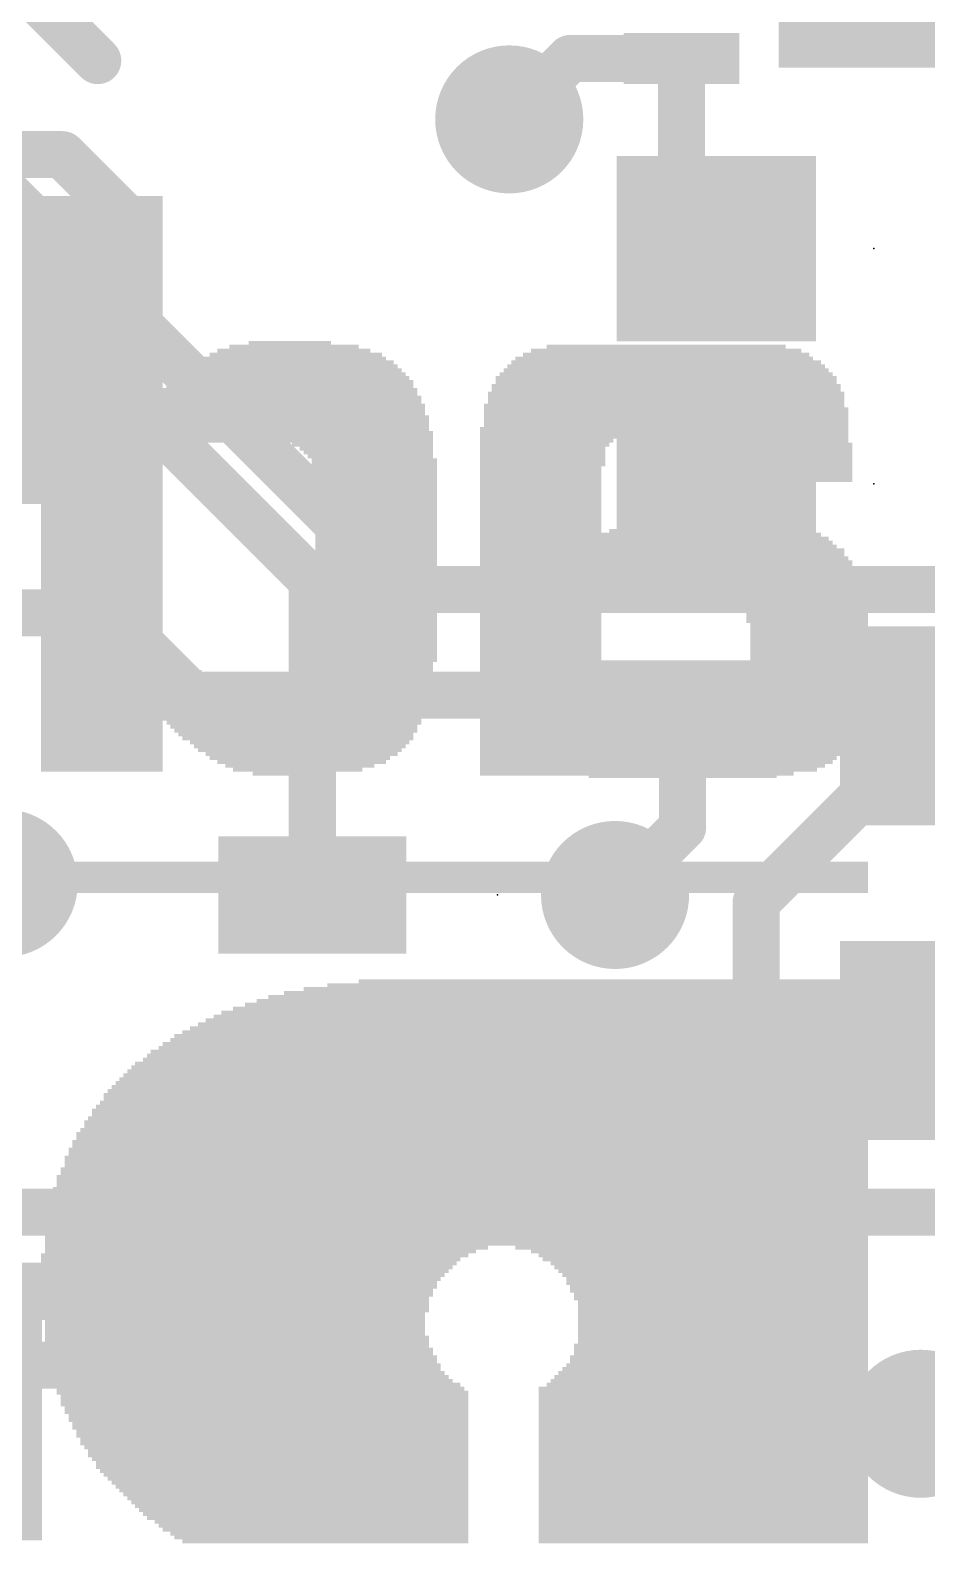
# Model space of a CAD drawing. Extents: x -25.4 to 25.4, y -25.4 to 25.5.
# Drawn here: x 2.94 to 7.78, y -12.58 to -4.41 of the extents above; entities that cross this region are included whole.
import ezdxf

# ---------------------------------------------------------------- set-up
doc = ezdxf.new("R2010")
doc.units = 0
for name, color, linetype in [('1', 12, 'CONTINUOUS'), ('16', 132, 'CONTINUOUS'), ('18', 110, 'CONTINUOUS'), ('20', 53, 'CONTINUOUS'), ('204', 40, 'CONTINUOUS'), ('23', 53, 'CONTINUOUS')]:
    doc.layers.add(name, color=color, linetype=linetype)

# ---------------------------------------------------------------- blocks, each defined once
blk = doc.blocks.new('RECT')
blk.add_solid([(-0.5, -0.5), (0.5, -0.5), (-0.5, 0.5), (0.5, 0.5)])
blk = doc.blocks.new('ROUNDV')
at = {"const_width": 0.5}
blk.add_lwpolyline([(0, -0.25, 1), (0, 0.25, 1), (0, -0.25)], format="xyb", dxfattribs=at)

msp = doc.modelspace()

# ---------------------------------------------------------------- linework, layer by layer
at = {"layer": '1'}
for points, const_width in [([(7.1205, -18.6055, 0.6745), (7.9375, 18.542)], 0.6096), ([(0, -20.32, 0.4142), (20.32, 0)], 0.254), ([(3.2571, -4.6169, 1), (3.3469, -4.5271)], 0.127), ([(5.854, -4.4965, 1), (5.854, -4.6235)], 0.127), ([(5.8989, -4.6049, 1), (5.8091, -4.5151)], 0.127), ([(6.518, -4.56, 1), (6.391, -4.56)], 0.127), ([(6.4545, -4.6235, 1), (6.4545, -4.4965)], 0.127), ([(5.4796, -4.8446, 1), (5.5694, -4.9344)], 0.127), ([(3.1564, -5.0351, 1), (3.0666, -5.1249)], 0.127), ([(3.1115, -5.1435, 1), (3.1115, -5.0165)], 0.127), ([(3.4925, -5.3975, 1), (3.3655, -5.3975)], 0.127), ([(3.3841, -5.4424, 1), (3.4739, -5.3526)], 0.127), ([(6.4994, -5.3546, 1), (6.4096, -5.4444)], 0.127), ([(6.391, -5.3995, 1), (6.518, -5.3995)], 0.127), ([(6.5609, -5.4161, 1), (6.4711, -5.5059)], 0.127), ([(6.5629, -5.4181, 1), (6.4731, -5.5079)], 0.127), ([(6.5981, -5.6329, 1), (6.6879, -5.5431)], 0.127), ([(6.5981, -5.6329, 1), (6.6879, -5.5431)], 0.127), ([(6.5981, -5.6329, 1), (6.6879, -5.5431)], 0.127), ([(3.4739, -6.3051, 1), (3.3841, -6.3949)], 0.127), ([(3.3655, -6.35, 1), (3.4925, -6.35)], 0.127), ([(4.5245, -7.382, 1), (4.3975, -7.382)], 0.127), ([(4.4161, -7.4269, 1), (4.5059, -7.3371)], 0.127), ([(6.5245, -8.1305, 1), (6.3975, -8.1305)], 0.127), ([(7.8554, -8.2119, 1), (7.7656, -8.1221)], 0.127), ([(6.3975, -8.7155, 1), (6.5245, -8.7155)], 0.127), ([(6.5059, -8.7604, 1), (6.4161, -8.6706)], 0.127), ([(2.794, -9.1186, 1), (2.794, -8.9154)], 0.2032), ([(4.3629, -8.8926, 1), (4.2731, -8.9824)], 0.127), ([(4.4161, -9.1254, 1), (4.5059, -9.0356)], 0.127), ([(6.0511, -9.0356, 1), (6.1409, -9.1254)], 0.127), ([(4.3975, -9.0805, 1), (4.5245, -9.0805)], 0.127), ([(6.9215, -9.1195, 1), (6.7945, -9.1195)], 0.127), ([(6.8131, -9.0746, 1), (6.9029, -9.1644)], 0.127), ([(6.9029, -9.6334, 1), (6.8131, -9.5436)], 0.127), ([(6.7945, -9.5885, 1), (6.9215, -9.5885)], 0.127), ([(6.6065, -9.9035, 1), (6.4795, -9.9035)], 0.127), ([(6.4981, -9.8586, 1), (6.5879, -9.9484)], 0.127), ([(7.8105, -9.8035, 1), (7.8105, -9.9305)], 0.127), ([(6.5879, -9.9934, 1), (6.4981, -9.9036)], 0.127), ([(6.4161, -9.9856, 1), (6.5059, -10.0754)], 0.127), ([(6.4795, -9.9485, 1), (6.6065, -9.9485)], 0.127), ([(3.6195, -11.684, 1), (3.6195, -11.557)], 0.127)]:
    msp.add_lwpolyline(points, format="xyb", dxfattribs=dict(at, const_width=const_width))
for points, const_width in [([(2.6035, -3.8735), (3.302, -4.572)], 0.254), ([(5.854, -4.56), (5.5245, -4.8895)], 0.254), ([(6.4545, -4.56), (5.854, -4.56)], 0.254), ([(6.4545, -4.56), (6.4545, -5.3995)], 0.254), ([(3.1115, -5.08), (-2.794, -5.08)], 0.254), ([(3.429, -5.3975), (3.1115, -5.08)], 0.254), ([(3.429, -6.35), (3.429, -5.3975)], 0.254), ([(6.4545, -5.3995), (6.643, -5.588)], 0.254), ([(6.516, -5.461), (6.643, -5.588)], 0.254), ([(6.518, -5.463), (6.643, -5.588)], 0.254), ([(3.429, -6.35), (4.461, -7.382)], 0.254), ([(4.461, -7.382), (4.461, -9.0805)], 0.254), ([(6.461, -8.1305), (6.461, -8.7155)], 0.254), ([(6.858, -9.1195), (7.8105, -8.167)], 0.254), ([(6.461, -8.7155), (6.096, -9.0805)], 0.254), ([(2.5, -9.017), (2.794, -9.017)], 0.4064), ([(4.318, -8.9375), (4.461, -9.0805)], 0.254), ([(6.858, -9.5885), (6.858, -9.1195)], 0.254), ([(6.543, -9.9035), (6.858, -9.5885)], 0.254), ([(6.543, -9.9035), (6.543, -9.9485)], 0.254), ([(7.8105, -9.867), (8.9925, -9.867)], 0.254), ([(6.543, -9.9485), (6.461, -10.0305)], 0.254), ([(2.6965, -11.6205), (3.6195, -11.6205)], 0.254)]:
    msp.add_lwpolyline(points, dxfattribs=dict(at, const_width=const_width))
at = {"layer": '16'}
for points, const_width in [([(0, -20.32, 0.4142), (20.32, 0)], 0.254), ([(4.953, -7.366, 1), (4.953, -7.493)], 0.127), ([(4.9081, -7.4744, 1), (4.9979, -7.3846)], 0.127), ([(3.4104, -7.5116, 1), (3.3206, -7.6014)], 0.127), ([(3.3655, -7.62, 1), (3.3655, -7.493)], 0.127), ([(3.81, -7.9375, 1), (3.81, -8.0645)], 0.127), ([(3.7651, -8.0459, 1), (3.8549, -7.9561)], 0.127)]:
    msp.add_lwpolyline(points, format="xyb", dxfattribs=dict(at, const_width=const_width))
at = {"layer": '16', "const_width": 0.254}
for points in [[(4.953, -7.4295), (1.397, -3.8735)], [(4.953, -7.4295), (10.7315, -7.4295)], [(3.3655, -7.5565), (0.254, -7.5565)], [(3.3655, -7.5565), (3.81, -8.001)], [(3.81, -8.001), (11.1829, -8.001)], [(-2.4765, -10.795), (10.922, -10.795)]]:
    msp.add_lwpolyline(points, dxfattribs=at)
at = {"layer": '20', "const_width": 0.0254}
msp.add_lwpolyline([(-3.4925, 25.146, 14.4823), (3.4925, 25.146)], format="xyb", dxfattribs=at)
at = {"layer": '23'}
for p in [(7.493, -5.588), (7.493, -6.858), (5.461, -9.0805)]:
    msp.add_point(p, dxfattribs=at)

# ---------------------------------------------------------------- block references
at = {"layer": '1'}
for p, xscale, yscale, rotation in [((7.4295, -3.81), 0.9, 1.6, 180), ((6.4545, -4.56), 0.275, 0.625, 90), ((6.461, -8.1305), 0.635, 1.016, 90), ((4.461, -9.0805), 0.635, 1.016, 90), ((6.461, -10.0305), 0.635, 1.016, 90)]:
    msp.add_blockref('RECT', p, dxfattribs=dict(at, xscale=xscale, yscale=yscale, rotation=rotation))
at = {"layer": '1', "xscale": 1.075}
for p, rotation in [((6.643, -5.588), 180), ((6.643, -6.858), 180), ((7.8105, -8.167), 270), ((7.8105, -9.867), 270)]:
    msp.add_blockref('RECT', p, dxfattribs=dict(at, rotation=rotation))
at = {"layer": '1', "yscale": 1.5}
for p in [(2.5, -6.217), (2.5, -11.817)]:
    msp.add_blockref('RECT', p, dxfattribs=at)
at = {"layer": '18', "xscale": 0.8001, "yscale": 0.8001}
for p in [(5.5245, -4.8895), (5.5245, -4.8895), (2.794, -9.017), (2.794, -9.017), (6.096, -9.0805), (6.096, -9.0805), (3.6195, -11.6205), (3.6195, -11.6205), (7.747, -11.938), (7.747, -11.938)]:
    msp.add_blockref('ROUNDV', p, dxfattribs=at)
at = {"layer": '204', "yscale": 0.0212, "rotation": 180}
for p, xscale in [((3.3241, -5.3136), 0.6561), ((3.3241, -5.3348), 0.6561), ((3.3241, -5.356), 0.6561), ((3.3241, -5.3771), 0.6561), ((3.3241, -5.3983), 0.6561), ((3.3241, -5.4195), 0.6561), ((3.3241, -5.4406), 0.6561), ((3.3241, -5.4618), 0.6561), ((3.3241, -5.483), 0.6561), ((3.3241, -5.5041), 0.6561), ((3.3241, -5.5253), 0.6561), ((3.3241, -5.5465), 0.6561), ((3.3241, -5.5676), 0.6561), ((3.3241, -5.5888), 0.6561), ((3.3241, -5.61), 0.6561), ((3.3241, -5.6311), 0.6561), ((3.3241, -5.6523), 0.6561), ((3.3241, -5.6735), 0.6561), ((3.3241, -5.6946), 0.6561), ((3.3241, -5.7158), 0.6561), ((3.3241, -5.737), 0.6561), ((3.3241, -5.7581), 0.6561), ((3.3241, -5.7793), 0.6561), ((3.3241, -5.8005), 0.6561), ((3.3241, -5.8216), 0.6561), ((3.3241, -5.8428), 0.6561), ((3.3241, -5.8639), 0.6561), ((3.3241, -5.8851), 0.6561), ((3.3241, -5.9063), 0.6561), ((3.3241, -5.9274), 0.6561), ((3.3241, -5.9486), 0.6561), ((3.3241, -5.9698), 0.6561), ((3.3241, -5.9909), 0.6561), ((3.3241, -6.0121), 0.6561), ((3.3241, -6.0333), 0.6561), ((3.3241, -6.0544), 0.6561), ((3.3241, -6.0756), 0.6561), ((3.3241, -6.0968), 0.6561), ((3.3241, -6.1179), 0.6561), ((4.3612, -6.1179), 0.6985), ((4.34, -6.0968), 0.4445), ((6.3719, -6.1179), 1.2911), ((3.3241, -6.1391), 0.6561), ((3.3241, -6.1603), 0.6561), ((3.3241, -6.1814), 0.6561), ((3.3241, -6.2026), 0.6561), ((4.3718, -6.2026), 1.0583), ((4.3612, -6.1814), 0.9948), ((4.3718, -6.1603), 0.9313), ((4.3612, -6.1391), 0.8255), ((6.3719, -6.2026), 1.6721), ((6.3613, -6.1814), 1.6086), ((6.3719, -6.1603), 1.5451), ((6.3719, -6.1391), 1.4604), ((3.3241, -6.2238), 0.6561), ((3.3241, -6.2449), 0.6561), ((3.3241, -6.2661), 0.6561), ((3.3241, -6.2873), 0.6561), ((4.3506, -6.2873), 1.27), ((4.3612, -6.2661), 1.2065), ((4.3612, -6.2449), 1.1641), ((4.3612, -6.2238), 1.1218), ((6.3719, -6.2873), 1.8414), ((6.3719, -6.2661), 1.7991), ((6.3719, -6.2449), 1.7568), ((6.3719, -6.2238), 1.7144), ((4.0119, -6.3508), 2.0319), ((4.0119, -6.3719), 2.0319), ((3.3241, -6.3084), 0.6561), ((3.3241, -6.3296), 0.6561), ((4.34, -6.3296), 1.3335), ((4.3506, -6.3084), 1.3123), ((6.3719, -6.3719), 1.9261), ((6.3719, -6.3296), 1.8838), ((6.3719, -6.3508), 1.8838), ((6.3719, -6.3084), 1.8414), ((4.0225, -6.3931), 2.0531), ((4.0225, -6.4143), 2.0531), ((4.0331, -6.4354), 2.0742), ((4.0331, -6.4566), 2.0742), ((6.3613, -6.4354), 1.9473), ((6.3719, -6.4566), 1.9684), ((6.3719, -6.3931), 1.9261), ((6.3719, -6.4143), 1.9261), ((4.0331, -6.4778), 2.0742), ((4.0437, -6.4989), 2.0954), ((4.0437, -6.5201), 2.0954), ((4.0437, -6.5413), 2.0954), ((6.3719, -6.4778), 1.9684), ((6.3719, -6.4989), 1.9684), ((6.3719, -6.5201), 1.9684), ((6.3719, -6.5413), 1.9684), ((4.0437, -6.5624), 2.0954), ((4.0543, -6.5836), 2.1166), ((4.0543, -6.6048), 2.1166), ((4.0543, -6.6259), 2.1166), ((6.3613, -6.5624), 1.9896), ((6.3613, -6.5836), 1.9896), ((5.7687, -6.6048), 0.8043), ((5.7264, -6.6259), 0.7196), ((6.9752, -6.6048), 0.762), ((7.0175, -6.6259), 0.6773), ((3.4193, -6.6471), 0.8466), ((3.3875, -6.6682), 0.7831), ((3.3558, -6.6894), 0.7196), ((4.7316, -6.6471), 0.762), ((4.7527, -6.6682), 0.7196), ((4.7633, -6.6894), 0.6985), ((5.7052, -6.6682), 0.6773), ((5.7052, -6.6894), 0.6773), ((5.7158, -6.6471), 0.6985), ((7.0387, -6.6471), 0.6773), ((7.0492, -6.6682), 0.6561), ((7.0492, -6.6894), 0.6561), ((3.3346, -6.7106), 0.6773), ((3.3241, -6.7317), 0.6561), ((3.3241, -6.7529), 0.6561), ((3.3241, -6.7741), 0.6561), ((4.7739, -6.7106), 0.6773), ((4.7951, -6.7317), 0.6773), ((4.7951, -6.7529), 0.6773), ((4.7951, -6.7741), 0.6773), ((5.7052, -6.7106), 0.6773), ((5.7052, -6.7317), 0.6773), ((5.7052, -6.7529), 0.6773), ((5.6946, -6.7741), 0.6561), ((7.0598, -6.7106), 0.635), ((7.0598, -6.7317), 0.635), ((7.0598, -6.7529), 0.635), ((7.0598, -6.7741), 0.635), ((3.3241, -6.7952), 0.6561), ((3.3241, -6.8164), 0.6561), ((3.3241, -6.8376), 0.6561), ((3.3241, -6.8587), 0.6561), ((4.7951, -6.7952), 0.6773), ((4.8057, -6.8164), 0.6561), ((4.8057, -6.8376), 0.6561), ((4.8057, -6.8587), 0.6561), ((5.6946, -6.7952), 0.6561), ((5.6946, -6.8164), 0.6561), ((5.6946, -6.8376), 0.6561), ((5.6946, -6.8587), 0.6561), ((7.0598, -6.7952), 0.635), ((7.0598, -6.8164), 0.635), ((7.0598, -6.8376), 0.635), ((3.3241, -6.8799), 0.6561), ((3.3241, -6.9011), 0.6561), ((3.3241, -6.9222), 0.6561), ((3.3241, -6.9434), 0.6561), ((4.8057, -6.8799), 0.6561), ((4.8057, -6.9011), 0.6561), ((4.8057, -6.9222), 0.6561), ((4.8057, -6.9434), 0.6561), ((5.6946, -6.8799), 0.6561), ((5.6946, -6.9011), 0.6561), ((5.6946, -6.9222), 0.6561), ((5.6946, -6.9434), 0.6561), ((3.3241, -6.9646), 0.6561), ((3.3241, -6.9857), 0.6561), ((3.3241, -7.0069), 0.6561), ((3.3241, -7.0281), 0.6561), ((4.8057, -6.9646), 0.6561), ((4.8057, -6.9857), 0.6561), ((4.8057, -7.0069), 0.6561), ((4.8057, -7.0281), 0.6561), ((5.6946, -6.9646), 0.6561), ((5.6946, -6.9857), 0.6561), ((5.6946, -7.0069), 0.6561), ((5.6946, -7.0281), 0.6561), ((3.3241, -7.0492), 0.6561), ((3.3241, -7.0704), 0.6561), ((3.3241, -7.0916), 0.6561), ((3.3241, -7.1127), 0.6561), ((4.8057, -7.0492), 0.6561), ((4.8057, -7.0704), 0.6561), ((4.8057, -7.0916), 0.6561), ((4.8057, -7.1127), 0.6561), ((5.6946, -7.0492), 0.6561), ((5.6946, -7.0704), 0.6561), ((5.6946, -7.0916), 0.6561), ((5.6946, -7.1127), 0.6561), ((6.6153, -7.1127), 1.1006), ((6.6365, -7.0916), 0.889), ((6.6577, -7.0704), 0.5503), ((3.3241, -7.1339), 0.6561), ((3.3241, -7.1551), 0.6561), ((3.3241, -7.1762), 0.6561), ((3.3241, -7.1974), 0.6561), ((4.8057, -7.1339), 0.6561), ((4.8057, -7.1551), 0.6561), ((4.8057, -7.1762), 0.6561), ((4.8057, -7.1974), 0.6561), ((6.3084, -7.1551), 1.8838), ((6.2873, -7.1339), 1.8414), ((6.319, -7.1762), 1.9049), ((6.3296, -7.1974), 1.9261), ((3.3241, -7.2186), 0.6561), ((3.3241, -7.2397), 0.6561), ((3.3241, -7.2609), 0.6561), ((4.8057, -7.2186), 0.6561), ((4.8057, -7.2397), 0.6561), ((4.8057, -7.2609), 0.6561), ((6.3613, -7.2609), 1.9896), ((6.3508, -7.2186), 1.9684), ((6.3508, -7.2397), 1.9684), ((3.3241, -7.2821), 0.6561), ((3.3241, -7.3032), 0.6561), ((3.3241, -7.3244), 0.6561), ((3.3241, -7.3456), 0.6561), ((4.8057, -7.2821), 0.6561), ((4.8057, -7.3032), 0.6561), ((4.8057, -7.3244), 0.6561), ((4.8057, -7.3456), 0.6561), ((6.3719, -7.2821), 2.0108), ((6.3719, -7.3032), 2.0108), ((6.3825, -7.3244), 2.0319), ((6.3825, -7.3456), 2.0319), ((3.3241, -7.3667), 0.6561), ((3.3241, -7.3879), 0.6561), ((3.3241, -7.4091), 0.6561), ((3.3241, -7.4302), 0.6561), ((4.8057, -7.3667), 0.6561), ((4.8057, -7.3879), 0.6561), ((4.8057, -7.4091), 0.6561), ((4.8057, -7.4302), 0.6561), ((6.3931, -7.3667), 2.0531), ((6.3931, -7.3879), 2.0531), ((6.3931, -7.4091), 2.0531), ((6.4037, -7.4302), 2.0743), ((3.3241, -7.4514), 0.6561), ((3.3241, -7.4726), 0.6561), ((3.3241, -7.4937), 0.6561), ((3.3241, -7.5149), 0.6561), ((4.8057, -7.4514), 0.6561), ((4.8057, -7.4726), 0.6561), ((4.8057, -7.4937), 0.6561), ((4.8057, -7.5149), 0.6561), ((6.4037, -7.4514), 2.0743), ((5.6946, -7.4726), 0.6561), ((5.6946, -7.4937), 0.6561), ((5.6946, -7.5149), 0.6561), ((7.0281, -7.4726), 0.8255), ((7.081, -7.4937), 0.7196), ((7.1021, -7.5149), 0.6773), ((3.3241, -7.536), 0.6561), ((3.3241, -7.5572), 0.6561), ((3.3241, -7.5784), 0.6561), ((3.3241, -7.5995), 0.6561), ((4.8057, -7.536), 0.6561), ((4.8057, -7.5572), 0.6561), ((4.8057, -7.5784), 0.6561), ((4.8057, -7.5995), 0.6561), ((5.6946, -7.536), 0.6561), ((5.6946, -7.5572), 0.6561), ((5.6946, -7.5784), 0.6561), ((5.6946, -7.5995), 0.6561), ((7.1127, -7.536), 0.6561), ((7.1339, -7.5572), 0.6561), ((7.1339, -7.5784), 0.6561), ((7.1339, -7.5995), 0.6561), ((3.3241, -7.6207), 0.6561), ((3.3241, -7.6419), 0.6561), ((3.3241, -7.663), 0.6561), ((3.3241, -7.6842), 0.6561), ((4.8057, -7.6207), 0.6561), ((4.8057, -7.6419), 0.6561), ((4.8057, -7.663), 0.6561), ((4.8057, -7.6842), 0.6561), ((5.6946, -7.6207), 0.6561), ((5.6946, -7.6419), 0.6561), ((5.6946, -7.663), 0.6561), ((5.6946, -7.6842), 0.6561), ((7.1445, -7.6207), 0.635), ((7.1445, -7.6419), 0.635), ((7.1445, -7.663), 0.635), ((7.1445, -7.6842), 0.635), ((3.3241, -7.7054), 0.6561), ((3.3241, -7.7265), 0.6561), ((3.3241, -7.7477), 0.6561), ((3.3241, -7.7689), 0.6561), ((4.7951, -7.7265), 0.6773), ((4.7951, -7.7477), 0.6773), ((4.7951, -7.7689), 0.6773), ((4.8057, -7.7054), 0.6561), ((5.6946, -7.7054), 0.6561), ((5.6946, -7.7265), 0.6561), ((5.6946, -7.7477), 0.6561), ((5.6946, -7.7689), 0.6561), ((7.1445, -7.7054), 0.635), ((7.1445, -7.7265), 0.635), ((7.1445, -7.7477), 0.635), ((7.1445, -7.7689), 0.635), ((3.3241, -7.79), 0.6561), ((3.3452, -7.8112), 0.6985), ((3.3664, -7.8324), 0.7408), ((4.7633, -7.8324), 0.6985), ((4.7845, -7.79), 0.6985), ((4.7845, -7.8112), 0.6985), ((5.6946, -7.79), 0.6561), ((5.6946, -7.8112), 0.6561), ((5.6946, -7.8324), 0.6561), ((7.1339, -7.8324), 0.6561), ((7.1445, -7.79), 0.635), ((7.1445, -7.8112), 0.635), ((3.3981, -7.8535), 0.8043), ((3.4299, -7.8747), 0.8678), ((4.0543, -7.8959), 2.1166), ((4.0543, -7.917), 2.1166), ((4.7316, -7.8747), 0.762), ((4.7527, -7.8535), 0.7196), ((5.7158, -7.8535), 0.6985), ((5.737, -7.8747), 0.7408), ((5.7687, -7.8959), 0.8043), ((5.7899, -7.917), 0.8466), ((7.1233, -7.917), 0.6773), ((7.1339, -7.8535), 0.6561), ((7.1339, -7.8747), 0.6561), ((7.1339, -7.8959), 0.6561), ((4.0543, -7.9382), 2.1166), ((4.0543, -7.9594), 2.1166), ((4.0437, -7.9805), 2.0954), ((4.0437, -8.0017), 2.0954), ((5.8322, -7.9382), 0.9313), ((6.4143, -7.9594), 2.0954), ((6.4143, -7.9805), 2.0954), ((6.4143, -8.0017), 2.0954), ((7.1021, -7.9382), 0.7196), ((4.0437, -8.0229), 2.0954), ((4.0437, -8.044), 2.0954), ((4.0331, -8.0652), 2.0742), ((4.0331, -8.0864), 2.0742), ((6.4037, -8.0229), 2.0743), ((6.4037, -8.044), 2.0743), ((6.4037, -8.0652), 2.0743), ((6.4037, -8.0864), 2.0743), ((4.0225, -8.1287), 2.0531), ((4.0331, -8.1075), 2.0742), ((3.3241, -8.1499), 0.6561), ((3.3241, -8.171), 0.6561), ((4.3612, -8.1499), 1.3758), ((4.3612, -8.171), 1.3334), ((6.3931, -8.1499), 2.0531), ((6.3931, -8.171), 2.0531), ((6.4037, -8.1075), 2.0743), ((6.4037, -8.1287), 2.0743), ((3.3241, -8.1922), 0.6561), ((3.3241, -8.2134), 0.6561), ((3.3241, -8.2345), 0.6561), ((3.3241, -8.2557), 0.6561), ((4.3718, -8.1922), 1.3123), ((4.3718, -8.2134), 1.27), ((4.3823, -8.2345), 1.2488), ((4.3929, -8.2557), 1.1853), ((5.6946, -8.1922), 0.6561), ((5.6946, -8.2134), 0.6561), ((5.6946, -8.2345), 0.6561), ((5.6946, -8.2557), 0.6561), ((6.7317, -8.1922), 1.3758), ((6.7317, -8.2134), 1.3334), ((6.7529, -8.2345), 1.2911), ((6.7529, -8.2557), 1.2488), ((3.3241, -8.2768), 0.6561), ((3.3241, -8.298), 0.6561), ((3.3241, -8.3192), 0.6561), ((3.3241, -8.3403), 0.6561), ((4.3929, -8.2768), 1.143), ((4.3929, -8.298), 1.1006), ((4.4035, -8.3192), 1.0371), ((4.3929, -8.3403), 0.9736), ((5.6946, -8.2768), 0.6561), ((5.6946, -8.298), 0.6561), ((5.6946, -8.3192), 0.6561), ((5.6946, -8.3403), 0.6561), ((6.7529, -8.2768), 1.2065), ((6.7741, -8.298), 1.1641), ((6.7741, -8.3192), 1.1218), ((6.7741, -8.3403), 1.0371), ((3.3241, -8.3615), 0.6561), ((3.3241, -8.3827), 0.6561), ((3.3241, -8.4038), 0.6561), ((4.4035, -8.3615), 0.9101), ((4.3929, -8.3827), 0.8043), ((4.3823, -8.4038), 0.6985), ((5.6946, -8.3615), 0.6561), ((5.6946, -8.3827), 0.6561), ((5.6946, -8.4038), 0.6561), ((6.7741, -8.3615), 0.9948), ((6.7741, -8.3827), 0.9101), ((6.7847, -8.4038), 0.8043), ((4.3612, -8.425), 0.4445), ((5.6946, -8.425), 0.6561), ((6.7741, -8.425), 0.5715), ((0.2762, -8.9118), 14.3716), ((0.2762, -8.933), 14.3716), ((0.2762, -8.9542), 14.3716), ((0.2762, -8.9753), 14.3716), ((0.2762, -8.9965), 14.3716), ((0.2762, -9.0177), 14.3716), ((0.2762, -9.0388), 14.3716), ((0.2762, -9.06), 14.3716), ((6.0862, -9.5468), 2.7516), ((5.8428, -9.6315), 3.2384), ((5.8851, -9.6103), 3.1537), ((5.938, -9.5891), 3.0479), ((6.0015, -9.568), 2.9209), ((5.7158, -9.7161), 3.4924), ((5.7475, -9.695), 3.4289), ((5.7793, -9.6738), 3.3654), ((5.811, -9.6526), 3.3019), ((5.6311, -9.8008), 3.6617), ((5.6523, -9.7796), 3.6194), ((5.6735, -9.7585), 3.577), ((5.6946, -9.7373), 3.5347), ((5.557, -9.8855), 3.8098), ((5.5782, -9.8643), 3.7675), ((5.5888, -9.8431), 3.7464), ((5.61, -9.822), 3.704), ((5.5041, -9.9701), 3.9157), ((5.5147, -9.9489), 3.8945), ((5.5253, -9.9278), 3.8733), ((5.5465, -9.9066), 3.831), ((5.4512, -10.0548), 4.0215), ((5.4618, -10.0336), 4.0003), ((5.4724, -10.0124), 3.9792), ((5.483, -9.9913), 3.958), ((5.4195, -10.1183), 4.085), ((5.43, -10.0971), 4.0638), ((5.4406, -10.0759), 4.0427), ((5.3877, -10.2029), 4.1485), ((5.3983, -10.1606), 4.1273), ((5.3983, -10.1818), 4.1273), ((5.4089, -10.1394), 4.1062), ((5.356, -10.2876), 4.212), ((5.3666, -10.2453), 4.1908), ((5.3666, -10.2664), 4.1908), ((5.3771, -10.2241), 4.1697), ((5.3242, -10.3723), 4.2755), ((5.3348, -10.3511), 4.2543), ((5.3454, -10.3088), 4.2332), ((5.3454, -10.3299), 4.2332), ((5.3031, -10.4569), 4.3178), ((5.3136, -10.4146), 4.2967), ((5.3136, -10.4358), 4.2967), ((5.3242, -10.3934), 4.2755), ((5.2925, -10.4993), 4.339), ((5.2925, -10.5204), 4.339), ((5.2925, -10.5416), 4.339), ((5.3031, -10.4781), 4.3178), ((5.2713, -10.6051), 4.3813), ((5.2713, -10.6263), 4.3813), ((5.2819, -10.5628), 4.3602), ((5.2819, -10.5839), 4.3602), ((5.2607, -10.6686), 4.4025), ((5.2607, -10.6898), 4.4025), ((5.2713, -10.6474), 4.3813), ((5.2501, -10.7533), 4.4237), ((5.2501, -10.7744), 4.4237), ((5.2607, -10.7109), 4.4025), ((5.2607, -10.7321), 4.4025), ((5.2396, -10.8591), 4.4448), ((5.2501, -10.7956), 4.4237), ((5.2501, -10.8168), 4.4237), ((5.2501, -10.8379), 4.4237), ((5.2396, -10.8802), 4.4448), ((5.2396, -10.9014), 4.4448), ((5.2396, -10.9226), 4.4448), ((5.2396, -10.9437), 4.4448), ((4.1495, -11.0284), 2.3071), ((4.213, -10.9861), 2.3917), ((5.2396, -10.9649), 4.4448), ((4.1813, -11.0072), 2.3282), ((6.5095, -10.9861), 1.9049), ((6.5518, -11.0072), 1.8203), ((6.573, -11.0284), 1.7779), ((4.1178, -11.0707), 2.2436), ((4.1072, -11.0919), 2.2224), ((4.0966, -11.1131), 2.2012), ((4.1284, -11.0496), 2.2647), ((6.5836, -11.0496), 1.7568), ((6.6048, -11.0707), 1.7144), ((6.6153, -11.0919), 1.6933), ((6.6259, -11.1131), 1.6721), ((4.086, -11.1342), 2.1801), ((4.0754, -11.1554), 2.1589), ((4.0649, -11.1766), 2.1377), ((4.0649, -11.1977), 2.1377), ((6.6365, -11.1342), 1.6509), ((6.6471, -11.1554), 1.6298), ((6.6471, -11.1766), 1.6298), ((6.6577, -11.1977), 1.6086), ((4.0543, -11.2189), 2.1166), ((4.0543, -11.2401), 2.1166), ((4.0437, -11.2612), 2.0954), ((6.6577, -11.2189), 1.6086), ((6.6683, -11.2401), 1.5874), ((6.6683, -11.2612), 1.5874), ((4.0437, -11.2824), 2.0954), ((4.0437, -11.3036), 2.0954), ((4.0437, -11.3247), 2.0954), ((4.0331, -11.3459), 2.0742), ((6.6788, -11.2824), 1.5663), ((6.6788, -11.3036), 1.5663), ((6.6788, -11.3247), 1.5663), ((6.6788, -11.3459), 1.5663), ((4.0331, -11.3671), 2.0742), ((4.0437, -11.3882), 2.0531), ((4.0437, -11.4094), 2.0531), ((4.0437, -11.4306), 2.0531), ((6.6788, -11.3671), 1.5663), ((6.6788, -11.3882), 1.5663), ((6.6788, -11.4094), 1.5663), ((6.6788, -11.4306), 1.5663), ((4.0437, -11.4517), 2.0531), ((4.0543, -11.4729), 2.0743), ((4.0543, -11.4941), 2.0743), ((4.0543, -11.5152), 2.0743), ((6.6683, -11.5152), 1.5874), ((6.6788, -11.4517), 1.5663), ((6.6788, -11.4729), 1.5663), ((6.6788, -11.4941), 1.5663), ((4.0649, -11.5364), 2.0954), ((4.0754, -11.5576), 2.0743), ((4.086, -11.5787), 2.0954), ((4.086, -11.5999), 2.0954), ((6.6577, -11.5787), 1.6086), ((6.6577, -11.5999), 1.6086), ((6.6683, -11.5364), 1.5874), ((6.6683, -11.5576), 1.5874), ((4.0966, -11.6211), 2.1166), ((4.1072, -11.6422), 2.0954), ((4.1178, -11.6634), 2.1166), ((4.1284, -11.6845), 2.1378), ((6.6153, -11.6845), 1.6933), ((6.6259, -11.6634), 1.6721), ((6.6365, -11.6422), 1.6509), ((6.6471, -11.6211), 1.6298), ((4.1389, -11.7057), 2.1589), ((4.1707, -11.7269), 2.1801), ((4.1813, -11.748), 2.2012), ((4.1919, -11.7692), 2.2224), ((6.573, -11.748), 1.7779), ((6.573, -11.7692), 1.7779), ((6.5942, -11.7269), 1.7356), ((6.6048, -11.7057), 1.7144), ((4.2024, -11.7904), 2.2012), ((4.2024, -11.8115), 2.2012), ((4.2024, -11.8327), 2.2012), ((4.213, -11.8539), 2.1801), ((6.573, -11.7904), 1.7779), ((6.573, -11.8115), 1.7779), ((6.573, -11.8327), 1.7779), ((6.573, -11.8539), 1.7779), ((4.213, -11.875), 2.1801), ((4.2236, -11.8962), 2.1589), ((4.2236, -11.9174), 2.1589), ((6.573, -11.875), 1.7779), ((6.573, -11.8962), 1.7779), ((6.573, -11.9174), 1.7779), ((4.2342, -11.9385), 2.1378), ((4.2342, -11.9597), 2.1378), ((4.2448, -11.9809), 2.1166), ((4.2448, -12.002), 2.1166), ((6.573, -11.9385), 1.7779), ((6.573, -11.9597), 1.7779), ((6.573, -11.9809), 1.7779), ((6.573, -12.002), 1.7779), ((4.2553, -12.0232), 2.0954), ((4.2553, -12.0444), 2.0954), ((4.2659, -12.0655), 2.0743), ((4.2765, -12.0867), 2.0531), ((6.573, -12.0232), 1.7779), ((6.573, -12.0444), 1.7779), ((6.573, -12.0655), 1.7779), ((6.573, -12.0867), 1.7779), ((4.2765, -12.1079), 2.0531), ((4.2871, -12.129), 2.0319), ((4.2977, -12.1502), 2.0108), ((4.2977, -12.1714), 2.0108), ((6.573, -12.1079), 1.7779), ((6.573, -12.129), 1.7779), ((6.573, -12.1502), 1.7779), ((6.573, -12.1714), 1.7779), ((4.3083, -12.1925), 1.9896), ((4.3188, -12.2137), 1.9684), ((4.3294, -12.2349), 1.9473), ((4.34, -12.256), 1.9261), ((6.573, -12.1925), 1.7779), ((6.573, -12.2137), 1.7779), ((6.573, -12.2349), 1.7779), ((6.573, -12.256), 1.7779), ((4.3506, -12.2772), 1.9049), ((4.3612, -12.2984), 1.8838), ((4.3718, -12.3195), 1.8626), ((4.3823, -12.3407), 1.8414), ((6.573, -12.2772), 1.7779), ((6.573, -12.2984), 1.7779), ((6.573, -12.3195), 1.7779), ((6.573, -12.3407), 1.7779), ((4.3929, -12.3619), 1.8203), ((4.4035, -12.383), 1.7991), ((4.4141, -12.4042), 1.7779), ((4.4247, -12.4253), 1.7568), ((6.573, -12.3619), 1.7779), ((6.573, -12.383), 1.7779), ((6.573, -12.4042), 1.7779), ((6.573, -12.4253), 1.7779), ((4.4353, -12.4465), 1.7356), ((4.4564, -12.4677), 1.6933), ((4.467, -12.4888), 1.6721), ((6.573, -12.4465), 1.7779), ((6.573, -12.4677), 1.7779), ((6.573, -12.4888), 1.7779), ((4.4776, -12.51), 1.6509), ((4.4988, -12.5312), 1.6086), ((4.5093, -12.5523), 1.5874), ((4.5305, -12.5735), 1.5451), ((6.573, -12.51), 1.7779), ((6.573, -12.5312), 1.7779), ((6.573, -12.5523), 1.7779), ((6.573, -12.5735), 1.7779)]:
    msp.add_blockref('RECT', p, dxfattribs=dict(at, xscale=xscale))

doc.saveas('drawing.dxf')
